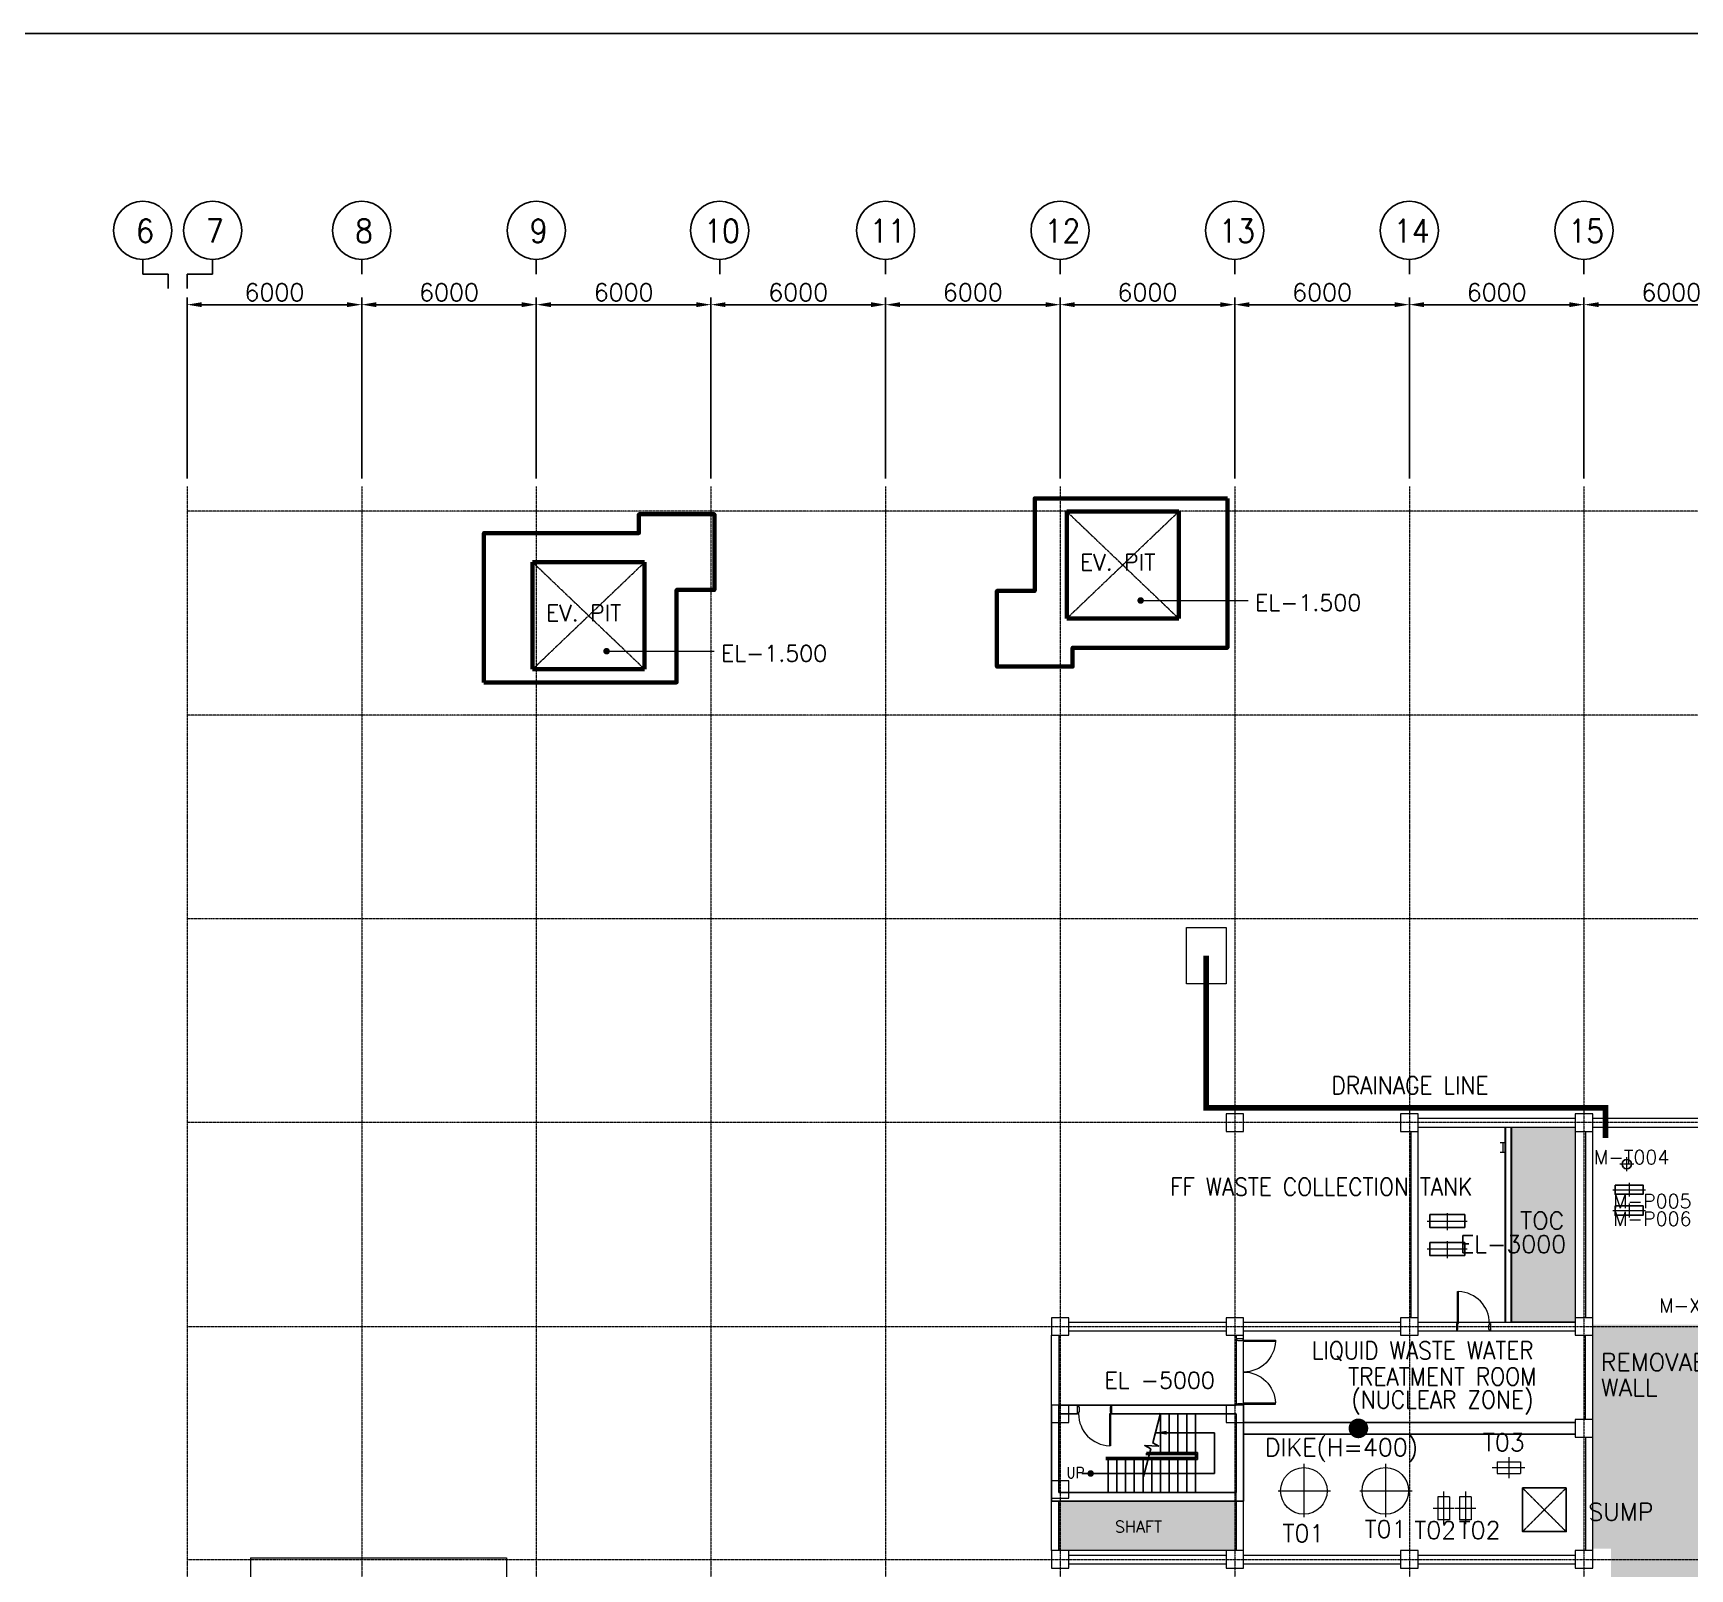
# Model space of a CAD drawing. Extents: x -59767 to 1106559, y -1290 to 1129522.
# Drawn here: x 56917 to 113847, y 72322 to 125065 of the extents above; entities that cross this region are included whole.
import ezdxf
from ezdxf.enums import TextEntityAlignment as Align

# ---------------------------------------------------------------- set-up
doc = ezdxf.new("R2010")
doc.units = 0
doc.linetypes.add('CENTER', pattern=[2, 1.25, -0.25, 0.25, -0.25])
doc.linetypes.add('DASHED', pattern=[3.5, 2, -1.5])
doc.layers.get('0').update_dxf_attribs({"linetype": 'CONTINUOUS', "lineweight": 9})
doc.layers.get('Defpoints').update_dxf_attribs({"linetype": 'CONTINUOUS', "lineweight": 9})
for name, color, linetype in [('15', 1, 'CONTINUOUS'), ('7', 7, 'CONTINUOUS'), ('CY', 4, 'CONTINUOUS'), ('DIM', 7, 'CONTINUOUS'), ('EQUIP', 6, 'CONTINUOUS'), ('HATCH', 6, 'CONTINUOUS'), ('M', 6, 'CONTINUOUS'), ('TEXT2', 253, 'CONTINUOUS'), ('Y', 2, 'CONTINUOUS')]:
    doc.layers.add(name, color=color, linetype=linetype)
for name, color, linetype, lineweight in [('CENTER', 1, 'CENTER', 9), ('COLUMN', 2, 'CONTINUOUS', 9), ('DOOR', 4, 'CONTINUOUS', 9), ('TEXT', 3, 'CONTINUOUS', 9), ('WALL', 7, 'CONTINUOUS', 9), ('WALL_200', 3, 'CONTINUOUS', 9), ('WALL_300', 7, 'CONTINUOUS', 9), ('중간선', 5, 'CONTINUOUS', 9), ('중심선', 1, 'CENTER', 9), ('치수선', 6, 'CONTINUOUS', 9)]:
    doc.layers.add(name, color=color, linetype=linetype, lineweight=lineweight)
doc.styles.add('ROMANS', font='romans.shx', dxfattribs={"bigfont": 'whgtxt.shx'})
doc.styles.get("Standard").update_dxf_attribs({"font": 'romans.shx', "bigfont": 'whtgtxt.shx'})
doc.dimstyles.new('ISO-25', dxfattribs={"dimscale": 200, "dimtxt": 3, "dimasz": 2.5, "dimexe": 1.25, "dimexo": 0.625, "dimtad": 1, "dimdec": 0, "dimdsep": 46, "dimtxsty": 'Standard', "dimcen": 2.5, "dimadec": 0, "dimazin": 0, "dimtp": 0.1, "dimtm": 0.1, "dimtfac": 0.6, "dimtdec": 0, "dimtmove": 0, "dimatfit": 3, "dimfxl": 1, "dimtvp": 1, "dimtolj": 1, "dimarcsym": 0})

# ---------------------------------------------------------------- blocks, each defined once
blk = doc.blocks.new('*D226')
at = {"layer": 'Defpoints', "color": 0}
for p in [(110208, 115740), (110208, 109647), (116208, 109647)]:
    blk.add_point(p, dxfattribs=at)
at = {"layer": '치수선', "color": 0, "lineweight": -2}
for p, q in [((110208, 109772), (110208, 115990)), ((115708, 115740), (110708, 115740)), ((116208, 109772), (116208, 115990))]:
    blk.add_line(p, q, dxfattribs=at)
at = {"layer": '치수선', "color": 0}
for points in [[(110708, 115824), (110708, 115657), (110208, 115740)], [(115708, 115657), (115708, 115824), (116208, 115740)]]:
    blk.add_solid(points, dxfattribs=at)
at = {"layer": '치수선', "color": 0, "insert": (113208, 116165), "char_height": 600, "attachment_point": 5}
blk.add_mtext('\\A1;6000', dxfattribs=at)
blk = doc.blocks.new('*D227')
at = {"layer": 'Defpoints', "color": 0}
for p in [(104208, 115740), (104208, 109647), (110208, 109647)]:
    blk.add_point(p, dxfattribs=at)
at = {"layer": '치수선', "color": 0, "lineweight": -2}
for p, q in [((104208, 109772), (104208, 115990)), ((109708, 115740), (104708, 115740)), ((110208, 109772), (110208, 115990))]:
    blk.add_line(p, q, dxfattribs=at)
at = {"layer": '치수선', "color": 0}
for points in [[(104708, 115824), (104708, 115657), (104208, 115740)], [(109708, 115657), (109708, 115824), (110208, 115740)]]:
    blk.add_solid(points, dxfattribs=at)
at = {"layer": '치수선', "color": 0, "insert": (107208, 116165), "char_height": 600, "attachment_point": 5}
blk.add_mtext('\\A1;6000', dxfattribs=at)
blk = doc.blocks.new('*D228')
at = {"layer": 'Defpoints', "color": 0}
for p in [(98208, 115740), (98208, 109647), (104208, 109647)]:
    blk.add_point(p, dxfattribs=at)
at = {"layer": '치수선', "color": 0, "lineweight": -2}
for p, q in [((98208, 109772), (98208, 115990)), ((103708, 115740), (98708, 115740)), ((104208, 109772), (104208, 115990))]:
    blk.add_line(p, q, dxfattribs=at)
at = {"layer": '치수선', "color": 0}
for points in [[(98708, 115824), (98708, 115657), (98208, 115740)], [(103708, 115657), (103708, 115824), (104208, 115740)]]:
    blk.add_solid(points, dxfattribs=at)
at = {"layer": '치수선', "color": 0, "insert": (101208, 116165), "char_height": 600, "attachment_point": 5}
blk.add_mtext('\\A1;6000', dxfattribs=at)
blk = doc.blocks.new('*D229')
at = {"layer": 'Defpoints', "color": 0}
for p in [(92208, 115740), (92208, 109647), (98208, 109647)]:
    blk.add_point(p, dxfattribs=at)
at = {"layer": '치수선', "color": 0, "lineweight": -2}
for p, q in [((92208, 109772), (92208, 115990)), ((97708, 115740), (92708, 115740)), ((98208, 109772), (98208, 115990))]:
    blk.add_line(p, q, dxfattribs=at)
at = {"layer": '치수선', "color": 0}
for points in [[(92708, 115824), (92708, 115657), (92208, 115740)], [(97708, 115657), (97708, 115824), (98208, 115740)]]:
    blk.add_solid(points, dxfattribs=at)
at = {"layer": '치수선', "color": 0, "insert": (95208, 116165), "char_height": 600, "attachment_point": 5}
blk.add_mtext('\\A1;6000', dxfattribs=at)
blk = doc.blocks.new('*D230')
at = {"layer": 'Defpoints', "color": 0}
for p in [(86208, 115740), (86208, 109647), (92208, 109647)]:
    blk.add_point(p, dxfattribs=at)
at = {"layer": '치수선', "color": 0, "lineweight": -2}
for p, q in [((86208, 109772), (86208, 115990)), ((91708, 115740), (86708, 115740)), ((92208, 109772), (92208, 115990))]:
    blk.add_line(p, q, dxfattribs=at)
at = {"layer": '치수선', "color": 0}
for points in [[(86708, 115824), (86708, 115657), (86208, 115740)], [(91708, 115657), (91708, 115824), (92208, 115740)]]:
    blk.add_solid(points, dxfattribs=at)
at = {"layer": '치수선', "color": 0, "insert": (89208, 116165), "char_height": 600, "attachment_point": 5}
blk.add_mtext('\\A1;6000', dxfattribs=at)
blk = doc.blocks.new('*D231')
at = {"layer": 'Defpoints', "color": 0}
for p in [(86208, 115740), (80208, 109647), (86208, 109647)]:
    blk.add_point(p, dxfattribs=at)
at = {"layer": '치수선', "color": 0, "lineweight": -2}
for p, q in [((80208, 109772), (80208, 115990)), ((80708, 115740), (85708, 115740)), ((86208, 109772), (86208, 115990))]:
    blk.add_line(p, q, dxfattribs=at)
at = {"layer": '치수선', "color": 0}
for points in [[(80708, 115824), (80708, 115657), (80208, 115740)], [(85708, 115657), (85708, 115824), (86208, 115740)]]:
    blk.add_solid(points, dxfattribs=at)
at = {"layer": '치수선', "color": 0, "insert": (83208, 116165), "char_height": 600, "attachment_point": 5}
blk.add_mtext('\\A1;6000', dxfattribs=at)
blk = doc.blocks.new('*D232')
at = {"layer": 'Defpoints', "color": 0}
for p in [(74208, 115740), (74208, 109647), (80208, 109647)]:
    blk.add_point(p, dxfattribs=at)
at = {"layer": '치수선', "color": 0, "lineweight": -2}
for p, q in [((74208, 109772), (74208, 115990)), ((79708, 115740), (74708, 115740)), ((80208, 109772), (80208, 115990))]:
    blk.add_line(p, q, dxfattribs=at)
at = {"layer": '치수선', "color": 0}
for points in [[(74708, 115824), (74708, 115657), (74208, 115740)], [(79708, 115657), (79708, 115824), (80208, 115740)]]:
    blk.add_solid(points, dxfattribs=at)
at = {"layer": '치수선', "color": 0, "insert": (77208, 116165), "char_height": 600, "attachment_point": 5}
blk.add_mtext('\\A1;6000', dxfattribs=at)
blk = doc.blocks.new('*D233')
at = {"layer": 'Defpoints', "color": 0}
for p in [(68208, 115740), (68208, 109647), (74208, 109647)]:
    blk.add_point(p, dxfattribs=at)
at = {"layer": '치수선', "color": 0, "lineweight": -2}
for p, q in [((68208, 109772), (68208, 115990)), ((73708, 115740), (68708, 115740)), ((74208, 109772), (74208, 115990))]:
    blk.add_line(p, q, dxfattribs=at)
at = {"layer": '치수선', "color": 0}
for points in [[(68708, 115824), (68708, 115657), (68208, 115740)], [(73708, 115657), (73708, 115824), (74208, 115740)]]:
    blk.add_solid(points, dxfattribs=at)
at = {"layer": '치수선', "color": 0, "insert": (71208, 116165), "char_height": 600, "attachment_point": 5}
blk.add_mtext('\\A1;6000', dxfattribs=at)
blk = doc.blocks.new('*D234')
at = {"layer": 'Defpoints', "color": 0}
for p in [(62208, 115740), (62208, 109647), (68208, 109647)]:
    blk.add_point(p, dxfattribs=at)
at = {"layer": '치수선', "color": 0, "lineweight": -2}
for p, q in [((62208, 109772), (62208, 115990)), ((67708, 115740), (62708, 115740)), ((68208, 109772), (68208, 115990))]:
    blk.add_line(p, q, dxfattribs=at)
at = {"layer": '치수선', "color": 0}
for points in [[(62708, 115824), (62708, 115657), (62208, 115740)], [(67708, 115657), (67708, 115824), (68208, 115740)]]:
    blk.add_solid(points, dxfattribs=at)
at = {"layer": '치수선', "color": 0, "insert": (65208, 116165), "char_height": 600, "attachment_point": 5}
blk.add_mtext('\\A1;6000', dxfattribs=at)
blk = doc.blocks.new('BUBBLE')
blk.add_line((0, -600), (0, -900))
blk.add_circle((0, 0), 600)
blk = doc.blocks.new('column600')
at = {"layer": 'COLUMN', "linetype": 'Continuous'}
blk.add_lwpolyline([(-300, -300), (300, -300), (300, 300), (-300, 300)], close=True, dxfattribs=at)
blk = doc.blocks.new('Single Door')
at = {"layer": 'WALL', "color": 0}
for p, q in [((232012, 48267), (232212, 48267)), ((231987, 47172), (230887, 47172)), ((230887, 47132), (230887, 47172)), ((231987, 47132), (230887, 47132)), ((231987, 47132), (231987, 47172)), ((232012, 47097), (232212, 47097))]:
    blk.add_line(p, q, dxfattribs=at)
for points in [[(231987, 48267), (232237, 48267), (232237, 48232), (232187, 48232), (232187, 48217), (232037, 48217), (232037, 48232), (231987, 48232)], [(231987, 47097), (232237, 47097), (232237, 47132), (232187, 47132), (232187, 47147), (232037, 47147), (232037, 47132), (231987, 47132)]]:
    blk.add_lwpolyline(points, close=True, dxfattribs=at)
blk.add_arc((231987, 47132), 1100, 90, 177.9161, dxfattribs=at)
blk = doc.blocks.new('ARR')
blk.add_solid([(3, -0.5), (3, 0.5), (0, 0)])
blk = doc.blocks.new('D.Door')
at = {"layer": 'WALL', "color": 0}
for p, q in [((229986, 49332), (228886, 49332)), ((228886, 49332), (228886, 49292)), ((229986, 49292), (228886, 49292)), ((229986, 49292), (229986, 49332)), ((230011, 49367), (230211, 49367)), ((229986, 47172), (228886, 47172)), ((228886, 47132), (228886, 47172)), ((229986, 47132), (228886, 47132)), ((229986, 47132), (229986, 47172)), ((230011, 47097), (230211, 47097))]:
    blk.add_line(p, q, dxfattribs=at)
for points in [[(229986, 49367), (230236, 49367), (230236, 49332), (230186, 49332), (230186, 49317), (230036, 49317), (230036, 49332), (229986, 49332)], [(229986, 47097), (230236, 47097), (230236, 47132), (230186, 47132), (230186, 47147), (230036, 47147), (230036, 47132), (229986, 47132)]]:
    blk.add_lwpolyline(points, close=True, dxfattribs=at)
for centre, start, end in [((229986, 49332), 182.0839, 270), ((229986, 47132), 90, 177.9161)]:
    blk.add_arc(centre, 1100, start, end, dxfattribs=at)

msp = doc.modelspace()

# ---------------------------------------------------------------- hatches: boundary and pattern name
at = {"layer": '중간선', "transparency": 33554585}
h = msp.add_hatch(dxfattribs=at)
h.set_pattern_fill('DOTS', color=6, scale=100)
h.set_pattern_definition([(0, (-21.46, 364.84), (79.375, 158.75), [0, -158.75])])
h.paths.add_polyline_path([(111136.7, 46511.9), (111136.7, 73012.3), (110486.7, 73012.3), (110486.7, 80712.3), (115886.7, 80712.3), (115886.7, 80712.3), (154536.7, 80712.3), (154536.7, 73312.3), (122536.7, 73312.3), (122536.7, 66662.3), (116535.8, 66662.3), (116535.8, 46511.9)])
at = {"layer": '중간선'}
h = msp.add_hatch(dxfattribs=at)
h.set_pattern_fill('ANGLE', color=1, scale=10)
h.set_pattern_definition([(0, (-0.97, -5e-10), (0, 69.85), [50.8, -19.05]), (90, (-0.97, -5e-10), (-69.85, 4e-15), [50.8, -19.05])])
h.paths.add_polyline_path([(92157.2, 74647.5), (98257.2, 74647.5), (98257.2, 72947.5), (92157.2, 72947.5)])
h = msp.add_hatch(dxfattribs=at)
h.set_pattern_fill('ANGLE', color=1, scale=10)
h.set_pattern_definition([(0, (-1e-11, 0), (0, 69.85), [50.8, -19.05]), (90, (-1e-11, 0), (-69.85, 4e-15), [50.8, -19.05])])
h.paths.add_polyline_path([(92158.2, 74647.5), (98258.2, 74647.5), (98258.2, 72947.5), (92158.2, 72947.5)])
at = {"layer": '중심선'}
h = msp.add_hatch(dxfattribs=at)
h.set_pattern_fill('ANGLE', color=256)
h.set_pattern_definition([(0, (0, 0), (0, 6.985), [5.08, -1.905]), (90, (0, 0), (-6.985, 4e-16), [5.08, -1.905])])
h.paths.add_polyline_path([(107714.5, 87497.5), (109908.7, 87497.5), (109908.7, 80797.5), (107714.5, 80797.5)])

# ---------------------------------------------------------------- linework, layer by layer
at = {"color": 0, "lineweight": 60}
for p, q in [((92433.2, 108635), (92433.2, 104960)), ((92433.2, 108635), (96283.2, 108635)), ((96283.2, 108635), (96283.2, 104960)), ((74080.5, 106894), (77930.5, 106894)), ((74080.5, 106894), (74080.5, 103219)), ((77930.5, 106894), (77930.5, 103219)), ((96283.2, 104960), (92433.2, 104960)), ((77930.5, 103219), (74080.5, 103219))]:
    msp.add_line(p, q, dxfattribs=at)
for p, q in [((107230.1, 76000.2), (108030.1, 76000.2)), ((107230.1, 76000.2), (107230.1, 75600.2)), ((108030.1, 76000.2), (108030.1, 75600.2)), ((107230.1, 75600.2), (108030.1, 75600.2)), ((105182.8, 74800.2), (105182.8, 74000.2)), ((105582.8, 74800.2), (105182.8, 74800.2)), ((105582.8, 74800.2), (105582.8, 74000.2)), ((106332.8, 74800.2), (105932.8, 74800.2)), ((105932.8, 74800.2), (105932.8, 74000.2)), ((106332.8, 74800.2), (106332.8, 74000.2)), ((105582.8, 74000.2), (105182.8, 74000.2)), ((106332.8, 74000.2), (105932.8, 74000.2))]:
    msp.add_line(p, q)
for points in [[(97958.2, 109085), (97958.2, 103960), (92633.2, 103960), (92633.2, 103310), (90033.2, 103310), (90033.2, 105910), (91333.2, 105910), (91333.2, 109085)], [(72405.5, 102769), (72405.5, 107894), (77730.5, 107894), (77730.5, 108544), (80330.5, 108544), (80330.5, 105944), (79030.5, 105944), (79030.5, 102769)]]:
    msp.add_lwpolyline(points, close=True, dxfattribs=at)
at = {"const_width": 337.5}
msp.add_lwpolyline([(102288.5, 77147.1, -1), (102626, 77147.1, -1)], format="xyb", close=True, dxfattribs=at)
for centre in [(100582.8, 75000.2), (103382.8, 75000.2)]:
    msp.add_circle(centre, 800)
at = {"layer": '15'}
msp.add_line((178754.5, 125065.4), (2838.9, 125040.2), dxfattribs=at)
at = {"layer": 'CENTER', "linetype": 'CENTER'}
for p, q in [((96283.2, 104960), (92433.2, 108635)), ((77930.5, 103219), (74080.5, 106894)), ((109597.5, 73600.2), (108097.5, 75100.2)), ((108097.5, 73600.2), (109597.5, 75100.2))]:
    msp.add_line(p, q, dxfattribs=at)
at = {"layer": 'CENTER'}
for p, q in [((92433.2, 104960), (96283.2, 108635)), ((74080.5, 103219), (77930.5, 106894))]:
    msp.add_line(p, q, dxfattribs=at)
at = {"layer": 'CY'}
msp.add_lwpolyline([(109597.5, 75100.2), (108097.5, 75100.2), (108097.5, 73600.2), (109597.5, 73600.2), (109597.5, 75100.2)], dxfattribs=at)
at = {"layer": 'DIM', "linetype": 'Continuous'}
for p, q in [((60683.2, 116790.2), (61558.2, 116790.2)), ((61558.2, 116290.2), (61558.2, 116790.2)), ((63083.2, 116790.2), (62208.2, 116790.2)), ((62208.2, 116290.2), (62208.2, 116790.2))]:
    msp.add_line(p, q, dxfattribs=at)
at = {"layer": 'DOOR', "color": 0}
msp.add_line((92158.2, 77947.3), (91908.2, 77947.3), dxfattribs=at)
at = {"layer": 'EQUIP', "color": 0, "ltscale": 0.5}
for points in [[(111277.3, 85505.3), (112237.3, 85505.3), (112237.3, 85185.3), (111277.3, 85185.3)], [(104908.9, 84487.8), (106108.9, 84487.8), (106108.9, 84047.8), (104908.9, 84047.8)], [(111277.3, 84785.3), (112237.3, 84785.3), (112237.3, 84465.3), (111277.3, 84465.3)], [(104908.9, 83527.8), (106108.9, 83527.8), (106108.9, 83087.8), (104908.9, 83087.8)]]:
    msp.add_lwpolyline(points, close=True, dxfattribs=at)
msp.add_circle((111677.3, 86225.3), 160, dxfattribs=at)
at = {"layer": 'HATCH', "color": 7}
for p, q in [((91908.2, 77947.5), (91908.2, 74647.5)), ((92158.2, 74947.5), (92158.2, 77947.5)), ((92807.3, 77947.5), (92158.2, 77947.3)), ((92807.3, 77647.5), (92158.2, 77647.5)), ((98258.2, 77947.5), (92807.3, 77947.5)), ((98258.2, 77647.5), (93977.3, 77647.5)), ((95656.4, 76322.5), (95656.4, 77647.5)), ((95956.4, 76322.5), (95956.4, 77647.5)), ((96256.4, 76322.5), (96256.4, 77647.5)), ((96556.4, 76322.5), (96556.4, 77647.5)), ((96856.4, 77647.5), (96856.4, 76322.5)), ((98258.2, 74947.5), (98258.2, 77647.5)), ((98508.2, 74647.5), (98508.2, 77947.5)), ((98508.2, 77947.5, -1), (98508.2, 74647.5, -1)), ((95465.8, 76997.5), (97506.4, 76997.5)), ((97506.4, 75597.5), (97506.4, 76997.5)), ((95170, 76322.5), (96931.4, 76322.5)), ((96931.4, 76322.5), (96931.4, 76072.5)), ((93773.4, 76147.5), (96856.4, 76147.5)), ((93773.4, 76122.5), (96881.4, 76122.5)), ((93773.4, 76072.5), (96931.4, 76072.5)), ((93856.4, 74947.5), (93856.4, 76072.5)), ((94156.4, 74947.5), (94156.4, 76072.5)), ((94456.4, 74947.5), (94456.4, 76072.5)), ((94756.4, 74947.5), (94756.4, 76072.5)), ((95056.4, 74947.5), (95056.4, 76072.5)), ((95149.9, 76247.5), (96856.4, 76247.5)), ((95156.6, 76272.5), (96881.4, 76272.5)), ((95356.4, 74947.5), (95356.4, 76072.5)), ((95656.4, 74947.5), (95656.4, 76072.5)), ((95956.4, 74947.5), (95956.4, 76072.5)), ((96256.4, 74947.5), (96256.4, 76072.5)), ((96556.4, 76247.5), (96556.4, 76272.5)), ((96556.4, 76122.5), (96556.4, 76147.5)), ((96556.4, 74947.5), (96556.4, 76072.5)), ((96856.4, 76272.5), (96856.4, 76247.5)), ((96856.4, 76122.5), (96856.4, 76247.5)), ((96856.4, 74947.5), (96856.4, 76072.5)), ((96881.4, 76272.5), (96881.4, 76122.5)), ((97506.4, 75597.5), (92956.4, 75597.5)), ((98508.2, 74647.5, -1), (91908.2, 74647.5)), ((98258.2, 74947.5), (92158.2, 74947.5)), ((98158.2, 74647.5), (92283.7, 74647.5)), ((98158.2, 74647.5), (92807.3, 74647.5))]:
    msp.add_line(p, q, dxfattribs=at)
msp.add_lwpolyline([(95661.2, 77664), (95388.9, 76647.6), (95596.7, 76537.3), (95356.4, 76547.4), (95116.2, 76557.5), (95324, 76447.1), (95067.9, 75491.3)], dxfattribs=at)
at = {"layer": 'HATCH', "color": 7, "const_width": 112.5}
msp.add_lwpolyline([(93312.7, 75597.5, -1), (93200.2, 75597.5, -1)], format="xyb", close=True, dxfattribs=at)
at = {"layer": 'M'}
for p, q in [((109908.2, 77347.1), (98508.2, 77347.1)), ((109908.2, 76947.1), (98508.2, 76947.1))]:
    msp.add_line(p, q, dxfattribs=at)
at = {"layer": 'TEXT2', "color": 3, "lineweight": 5}
for p, q in [((107328.1, 86965.8), (107514.5, 86965.8)), ((107328.1, 86636.8), (107514.5, 86636.8)), ((107421.3, 86965.8), (107421.3, 86636.8))]:
    msp.add_line(p, q, dxfattribs=at)
at = {"layer": 'WALL', "color": 0, "ltscale": 0.5}
for p, q in [((94974.8, 105580), (98674.5, 105580)), ((76622.1, 103839), (80321.8, 103839))]:
    msp.add_line(p, q, dxfattribs=at)
at = {"layer": 'WALL', "color": 0, "linetype": 'Continuous', "lineweight": 30, "ltscale": 200}
for p, q in [((107514.5, 80797.5), (107514.5, 87497.5)), ((107714.5, 80797.5), (107714.5, 87497.5))]:
    msp.add_line(p, q, dxfattribs=at)
at = {"layer": 'WALL', "color": 0}
for p, q in [((92800.3, 77677.5), (92800.3, 77917.5)), ((93942.3, 77647.5), (93902.3, 77647.5)), ((93902.3, 77647.5), (93902.3, 76547.5)), ((93942.3, 77647.5), (93942.3, 76547.5)), ((93984.3, 77677.5), (93984.3, 77917.5)), ((93942.3, 76547.5), (93902.3, 76547.5))]:
    msp.add_line(p, q, dxfattribs=at)
at = {"layer": 'WALL', "const_width": 112.5}
for points in [[(94974.8, 105636.2, -1), (94974.8, 105523.7, -1)], [(76622.1, 103895.3, -1), (76622.1, 103782.8, -1)]]:
    msp.add_lwpolyline(points, format="xyb", close=True, dxfattribs=at)
at = {"layer": 'WALL', "color": 0}
for points in [[(92800.3, 77647.5), (92800.3, 77947.5), (92842.3, 77947.5), (92842.3, 77887.5), (92860.3, 77887.5), (92860.3, 77707.5), (92842.3, 77707.5), (92842.3, 77647.5)], [(93984.3, 77647.5), (93984.3, 77947.5), (93942.3, 77947.5), (93942.3, 77887.5), (93924.3, 77887.5), (93924.3, 77707.5), (93942.3, 77707.5), (93942.3, 77647.5)]]:
    msp.add_lwpolyline(points, close=True, dxfattribs=at)
msp.add_arc((93942.3, 77647.5), 1100, 180, 267.91606, dxfattribs=at)
at = {"layer": 'WALL_200', "ltscale": 0.5}
for p, q in [((104258.2, 87347.5, -1), (104258.2, 80947.5)), ((104508.2, 80947.5), (104508.2, 87347.5, -1)), ((110258.2, 87347.5, -1), (110258.2, 80947.5)), ((110508.2, 80947.5), (110508.2, 87347.5, -1)), ((91908.2, 72947.5), (91908.2, 80347.5)), ((92158.2, 80347.5, -1), (92158.2, 77982.3)), ((98258.2, 80347.5), (98258.2, 77947.3, -1)), ((98258.2, 80347.5), (98258.2, 77947.3, -1)), ((98508.2, 77947.5, -1), (98508.2, 80347.5)), ((98508.2, 72947.5), (98508.2, 80347.5)), ((110258.2, 77447.1), (110258.2, 80347.5)), ((110508.2, 77447.1), (110508.2, 80347.5)), ((96308.7, 77947.5), (93208.7, 77947.5)), ((96308.7, 77947.5), (93806.2, 77947.5, -1)), ((98258.3, 72947.5, -1), (98258.3, 77347.1)), ((98508.3, 72947.5, -1), (98508.3, 77347.1)), ((110258.2, 76847.1, -1), (110258.2, 72947.5)), ((110508.2, 72947.5), (110508.2, 76847.1, -1)), ((110508.2, 72947.5), (110508.2, 76847.1, -1)), ((92158.2, 74647.5, -1), (92158.2, 72947.5)), ((98258.2, 74647.5, -1), (98258.2, 72947.5))]:
    msp.add_line(p, q, dxfattribs=at)
at = {"layer": 'WALL_300', "linetype": 'Continuous', "lineweight": 9}
for p, q in [((104508.2, 87797.5), (109908.7, 87797.5)), ((109858.2, 87797.5), (109908.2, 87797.5)), ((110508.2, 87797.5), (115908.7, 87797.5)), ((104508.2, 87497.5), (109908.7, 87497.5)), ((109858.2, 87497.5), (109908.2, 87497.5)), ((110508.2, 87497.5), (115908.7, 87497.5)), ((92508.2, 80797.5), (97908.7, 80797.5)), ((92508.2, 80497.5), (97908.7, 80497.5)), ((98508.2, 80797.5), (103908.7, 80797.5)), ((98508.2, 80497.5), (103908.7, 80497.5)), ((104508.2, 80797.5), (109908.7, 80797.5)), ((104508.2, 80497.5), (109908.7, 80497.5)), ((92508.2, 72797.5), (97908.7, 72797.5)), ((92508.2, 72797.5), (97908.7, 72797.5)), ((92508.2, 72497.5), (97908.7, 72497.5)), ((92508.2, 72497.5), (97908.7, 72497.5)), ((98508.2, 72797.5), (103908.7, 72797.5)), ((98508.2, 72497.5), (103908.7, 72497.5)), ((104508.2, 72797.5), (109908.7, 72797.5)), ((104508.2, 72497.5), (109908.7, 72497.5))]:
    msp.add_line(p, q, dxfattribs=at)
at = {"layer": 'WALL_300', "lineweight": 9}
for p, q in [((64383.3, 72697.5), (64383.3, 67194.8)), ((64383.3, 72697.5), (73183.2, 72697.5)), ((73183.2, 72697.5), (73183.2, 67197.8))]:
    msp.add_line(p, q, dxfattribs=at)
at = {"layer": '중간선', "color": 2}
for points in [[(96546.5, 94347.5), (97908.2, 94347.5), (97908.2, 92419.9), (96546.5, 92419.9)], [(107714.5, 87497.5), (109908.7, 87497.5), (109908.7, 80797.5), (107714.5, 80797.5)], [(92158.2, 74647.5), (98258.2, 74647.5), (98258.2, 72947.5), (92158.2, 72947.5)]]:
    msp.add_lwpolyline(points, close=True, dxfattribs=at)
at = {"layer": '중간선', "color": 2, "linetype": 'DASHED', "ltscale": 200, "const_width": 200}
msp.add_lwpolyline([(97227.3, 93383.7), (97227.3, 91454), (97227.3, 88157.6), (110946.6, 88157.6), (110946.6, 87124.9)], dxfattribs=at)
at = {"layer": '중간선', "color": 2, "elevation": 0}
msp.add_lwpolyline([(92158.2, 74647.5), (98258.2, 74647.5), (98258.2, 72947.5), (92158.2, 72947.5)], close=True, dxfattribs=at)
at = {"layer": '중심선'}
for p, q in [((62208.2, 109494.8), (62208.2, 45997.5)), ((68208.2, 109494.8), (68208.2, 45997.5)), ((74208.2, 109494.8), (74208.2, 45997.5)), ((80208.2, 109494.8), (80208.2, 46164.4)), ((86208.2, 109494.8), (86208.2, 45997.5)), ((92208.2, 109494.8), (92208.2, 45997.5)), ((98208.2, 109494.8), (98208.2, 45997.5)), ((104208.2, 109494.8), (104208.2, 45997.5)), ((110208.2, 109494.8), (110208.2, 45997.5)), ((154858.2, 108647.4), (62208.2, 108647.4)), ((154858.2, 101647.5), (62208.2, 101647.5)), ((154856.8, 94647.5), (62206.8, 94647.5)), ((154858.2, 87647.5), (62208.2, 87647.5)), ((62208.2, 80647.5), (154858.2, 80647.5)), ((62208.2, 72647.5), (154858.2, 72647.5))]:
    msp.add_line(p, q, dxfattribs=at)
at = {"layer": '치수선', "linetype": 'Continuous'}
for p, q in [((111917.3, 86225.3), (111437.3, 86225.3)), ((111677.3, 85985.3), (111677.3, 86465.3)), ((111757.3, 85585.3), (111757.3, 85105.3)), ((111197.3, 85345.3), (112317.3, 85345.3)), ((111757.3, 84865.3), (111757.3, 84385.3)), ((104822.8, 84267.8), (106188.9, 84267.8)), ((105508.9, 84542.2), (105508.9, 83954.3)), ((111197.3, 84625.3), (112317.3, 84625.3)), ((104822.8, 83307.8), (106188.9, 83307.8)), ((105508.9, 83582.2), (105508.9, 82994.3))]:
    msp.add_line(p, q, dxfattribs=at)
at = {"layer": '치수선'}
for p, q in [((100582.8, 75930.9), (100582.8, 74099.6)), ((103382.8, 75930.9), (103382.8, 74099.6)), ((103382.8, 75930.9), (103382.8, 74099.6)), ((107052.3, 75800.2), (108178.5, 75800.2)), ((107630.1, 76154.9), (107630.1, 75439.2)), ((99704.1, 75000.2), (101502.6, 75000.2)), ((102504.1, 75000.2), (104302.6, 75000.2)), ((105382.8, 74978), (105382.8, 73851.8)), ((106132.8, 74978), (106132.8, 73851.8)), ((105737.5, 74400.2), (105021.7, 74400.2)), ((106487.5, 74400.2), (105771.7, 74400.2))]:
    msp.add_line(p, q, dxfattribs=at)

# ---------------------------------------------------------------- block references
at = {"layer": '7', "color": 7, "xscale": 1.666666666627862, "yscale": 1.666666666627862, "zscale": 1.666666666627862}
for p in [(60683.2, 118290.2), (63083.2, 118290.2), (68208.2, 118290.2), (74208.2, 118290.2), (80508.2, 118290.2), (86208.2, 118290.2), (92208.2, 118290.2), (98208.2, 118290.2), (104208.2, 118290.2), (110208.2, 118290.2)]:
    msp.add_blockref('BUBBLE', p, dxfattribs=at)
at = {"layer": 'COLUMN', "linetype": 'Continuous'}
for p in [(98208.2, 87647.5), (104208.2, 87647.5), (110208.2, 87647.5), (92208.2, 80647.5), (98208.2, 80647.5), (104208.2, 80647.5), (110208.2, 80647.5), (92208.2, 77647.5), (98208.2, 77647.5), (110208.2, 77147.1), (92208.2, 75046.2), (92208.2, 72647.5), (92208.2, 72647.5), (98208.2, 72647.5), (98208.2, 72647.5), (104208.2, 72647.5), (110208.2, 72647.5)]:
    msp.add_blockref('column600', p, dxfattribs=at)
at = {"layer": 'HATCH', "color": 7, "xscale": 133.3333333333333, "yscale": 133.3333333333333, "zscale": 133.3333333333333}
msp.add_blockref('ARR', (95465.8, 76997.5), dxfattribs=at)
at = {"layer": '중간선', "color": 0, "rotation": 270}
msp.add_blockref('Single Door', (58727.1, 312734.5), dxfattribs=at)
at = {"layer": '중간선', "color": 0, "xscale": -1}
msp.add_blockref('D.Door', (328494.1, 30850), dxfattribs=at)

# ---------------------------------------------------------------- texts
at = {"layer": 'HATCH', "color": 7, "style": 'ROMANS', "width": 0.9}
msp.add_text('UP', height=375, dxfattribs=at).set_placement((92421.1, 75439.1))
at = {"layer": 'TEXT', "color": 7, "style": 'ROMANS', "width": 0.9}
for s, p in [('6', (60762.7, 118272.6)), ('7', (63162.7, 118272.6)), ('8', (68287.7, 118272.6)), ('9', (74287.7, 118272.6)), ('10', (80587.7, 118272.6)), ('11', (86287.7, 118272.6)), ('12', (92287.7, 118272.6)), ('13', (98287.7, 118272.6)), ('14', (104287.7, 118272.6)), ('15', (110287.7, 118272.6))]:
    msp.add_text(s, height=800, dxfattribs=at).set_placement(p, align=Align.MIDDLE)
at = {"layer": 'TEXT', "lineweight": 9}
for s, height, p in [('EV. PIT', 560, (92890.1, 106614.6)), ('EV. PIT', 560, (74537.5, 104873.7)), ('EL-1.500', 560, (98906.5, 105224.4)), ('EL-1.500', 560, (80553.8, 103483.4)), ('TOC', 600, (108014.7, 83983.7)), ('EL-3000', 600, (105946.7, 83172.6)), ('REMOVABLE', 600, (110788.1, 79123.1)), ('WALL', 600, (110788.1, 78252.3)), ('DIKE(H=400)', 600, (99243.1, 76194.1)), ('T03', 600, (106732.2, 76367.5)), ('SUMP', 600, (110356.9, 73978.6)), ('SHAFT', 400, (94090.7, 73573.2)), ('SHAFT', 400, (94091.7, 73573.2)), ('T01', 600, (99847.9, 73242.4)), ('T01', 600, (102670.3, 73388.2)), ('T02', 600, (104378.8, 73351.2)), ('T02', 600, (105901.7, 73351.2))]:
    msp.add_text(s, height=height, dxfattribs=at).set_placement(p)
for s, height, p in [('M-P005', 480, (112556.6, 84947.8)), ('M-P006', 480, (112556.6, 84340.7)), ('EL -5000', 560, (95627.5, 78798.4))]:
    msp.add_text(s, height=height, dxfattribs=at).set_placement(p, align=Align.MIDDLE)
at = {"layer": 'TEXT', "lineweight": 9, "char_height": 480, "width": 746.824, "attachment_point": 3}
for s, insert in [('M-T004', (113141.5, 86700.6)), ('M-X001', (115467, 81605.4))]:
    msp.add_mtext(s, dxfattribs=dict(at, insert=insert))
at = {"layer": 'Y', "linetype": 'Continuous', "style": 'ROMANS', "width": 0.9}
for s, p in [('DRAINAGE LINE', (104227.6, 88924.7, 0.8)), ('FF WASTE COLLECTION TANK', (101182.5, 85446.4, 0.8)), ('LIQUID WASTE WATER', (104666.4, 79795.9, 0.8)), ('TREATMENT ROOM', (105343.7, 78927.5, 0.8)), ('(NUCLEAR ZONE)', (105343.7, 78092.3, 0.8))]:
    msp.add_text(s, height=608, dxfattribs=at).set_placement(p, align=Align.MIDDLE)

# ---------------------------------------------------------------- dimensions: what is measured, and where the dimension line sits
at = {"layer": '치수선'}
for base, p1, p2, picture, middle in [((62208.2, 115740.2), (68208.2, 109647.4), (62208.2, 109647.4), '*D234', (65208.2, 116165.2)), ((68208.2, 115740.2), (74208.2, 109647.4), (68208.2, 109647.4), '*D233', (71208.2, 116165.2)), ((74208.2, 115740.2), (80208.2, 109647.4), (74208.2, 109647.4), '*D232', (77208.2, 116165.2)), ((86208.2, 115740.2), (80208.2, 109647.4), (86208.2, 109647.4), '*D231', (83208.2, 116165.2)), ((86208.2, 115740.2), (92208.2, 109647.4), (86208.2, 109647.4), '*D230', (89208.2, 116165.2)), ((92208.2, 115740.2), (98208.2, 109647.4), (92208.2, 109647.4), '*D229', (95208.2, 116165.2)), ((98208.2, 115740.2), (104208.2, 109647.4), (98208.2, 109647.4), '*D228', (101208.2, 116165.2)), ((104208.2, 115740.2), (110208.2, 109647.4), (104208.2, 109647.4), '*D227', (107208.2, 116165.2)), ((110208.2, 115740.2), (116208.2, 109647.4), (110208.2, 109647.4), '*D226', (113208.2, 116165.2))]:
    dim = msp.add_linear_dim(base=base, p1=p1, p2=p2, dimstyle='ISO-25', dxfattribs=at)
    dim.commit()
    dim.dimension.update_dxf_attribs({"geometry": picture, "text_midpoint": middle})

doc.saveas('drawing.dxf')
